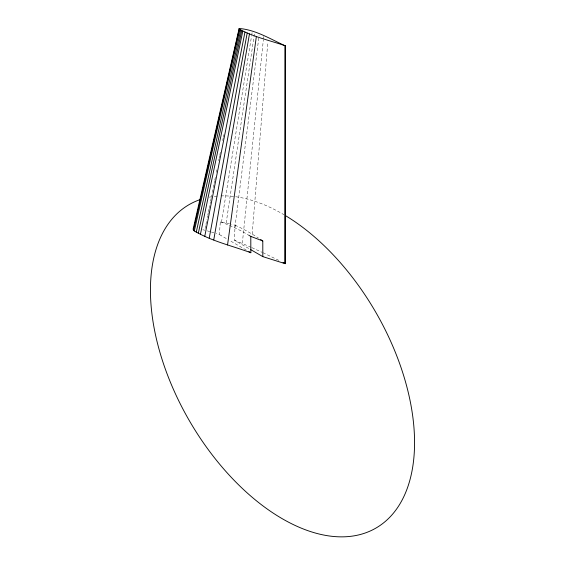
<?xml version="1.0" encoding="UTF-8"?>
<svg xmlns="http://www.w3.org/2000/svg" width="565" height="565" viewBox="0 0 565 565"><rect width="100%" height="100%" fill="white"/><g stroke="black" fill="none" stroke-linecap="round" stroke-linejoin="round"><path stroke-width="0.42" stroke-dasharray="2.83 2.12" d="M248.649 248.438L234.482 240.259L235.033 225.174L231.707 224.284M229.482 223.733L220.294 221.932L219.404 234.588L216.268 233.55M252.167 234.2L267.817 41.965M251.1 247.308L242.307 243.487L263.325 40.016M263.41 39.147L263.678 36.548M234.92 227.469L259.074 35.56M226.177 222.97L254.568 32.925M221.508 222.109L251.51 36.351M251.651 35.496L252.202 32.092M205.116 228.535L205.787 225.181M205.957 224.34L206.96 219.312M207.291 217.638L207.63 215.957M207.793 215.117L208.294 212.602M208.464 211.769L208.965 209.255M209.135 208.414L210.477 201.705M210.639 200.872L211.148 198.357M211.31 197.517L211.811 195.003M212.32 192.488L213.994 184.105M214.156 183.265L214.665 180.751M214.827 179.917L215.329 177.396M216.339 172.367L216.84 169.853M218.683 160.637L219.015 158.956M219.185 158.122L219.686 155.608M219.856 154.768L220.357 152.253M222.702 140.516L223.203 138.001M223.373 137.161L223.874 134.647M202.835 229.764L204.784 230.209M207.298 230.88L209.813 231.551M211.444 232.046L213.888 232.78M234.482 240.259L242.307 243.487M251.884 247.661L262.096 252.322M262.873 252.682L279.541 260.712M246.269 250.097L229.284 240.28M219.488 234.616L227.321 239.143M235.033 225.174A186.768 107.83 60 0 1 258.53 238.112M220.294 221.932A186.768 107.83 60 0 1 247.873 234.666M209.347 197.164A186.768 107.83 60 0 1 211.098 196.853M214.305 196.401A186.768 107.83 60 0 1 219.206 195.977M220.873 195.907A186.768 107.83 60 0 1 283.948 214.714"/><path stroke-width="0.85" d="M239.143 28.483L239.299 29.112C253.586 36.993 269.957 40.461 285.311 45.793L285.311 263.671L284.944 263.615L285.127 45.765C270.416 39.063 255.486 29.712 239.143 28.483L193.138 229.115L193.456 230.379C210.999 241.114 231.685 245.648 250.839 252.739L250.796 236.403A186.768 107.83 60 0 0 248.6 235.089M285.311 263.671L285.311 45.793M227.54 244.977L256.369 36.428M213.754 239.927L249.469 33.9M209.22 238.183L247.195 33.024M204.756 236.368L244.956 32.113M200.398 234.447L242.773 31.153M198.28 233.423L241.714 30.637M196.225 232.328L240.69 30.093M194.304 231.099L239.722 29.479M193.456 230.379L239.299 29.112M284.944 263.615L262.817 256.616L250.422 249.462M250.796 236.403L262.789 240.98L262.817 256.616M283.001 262.457L285.071 263.502M248.882 251.602L250.839 252.739M260.663 239.525A186.768 107.83 60 0 1 262.789 240.98M285.403 215.576A186.768 107.83 60 0 1 408.128 485.914A186.768 107.83 60 0 1 207.39 448.426A186.768 107.83 60 0 1 200.045 199.636"/></g></svg>
